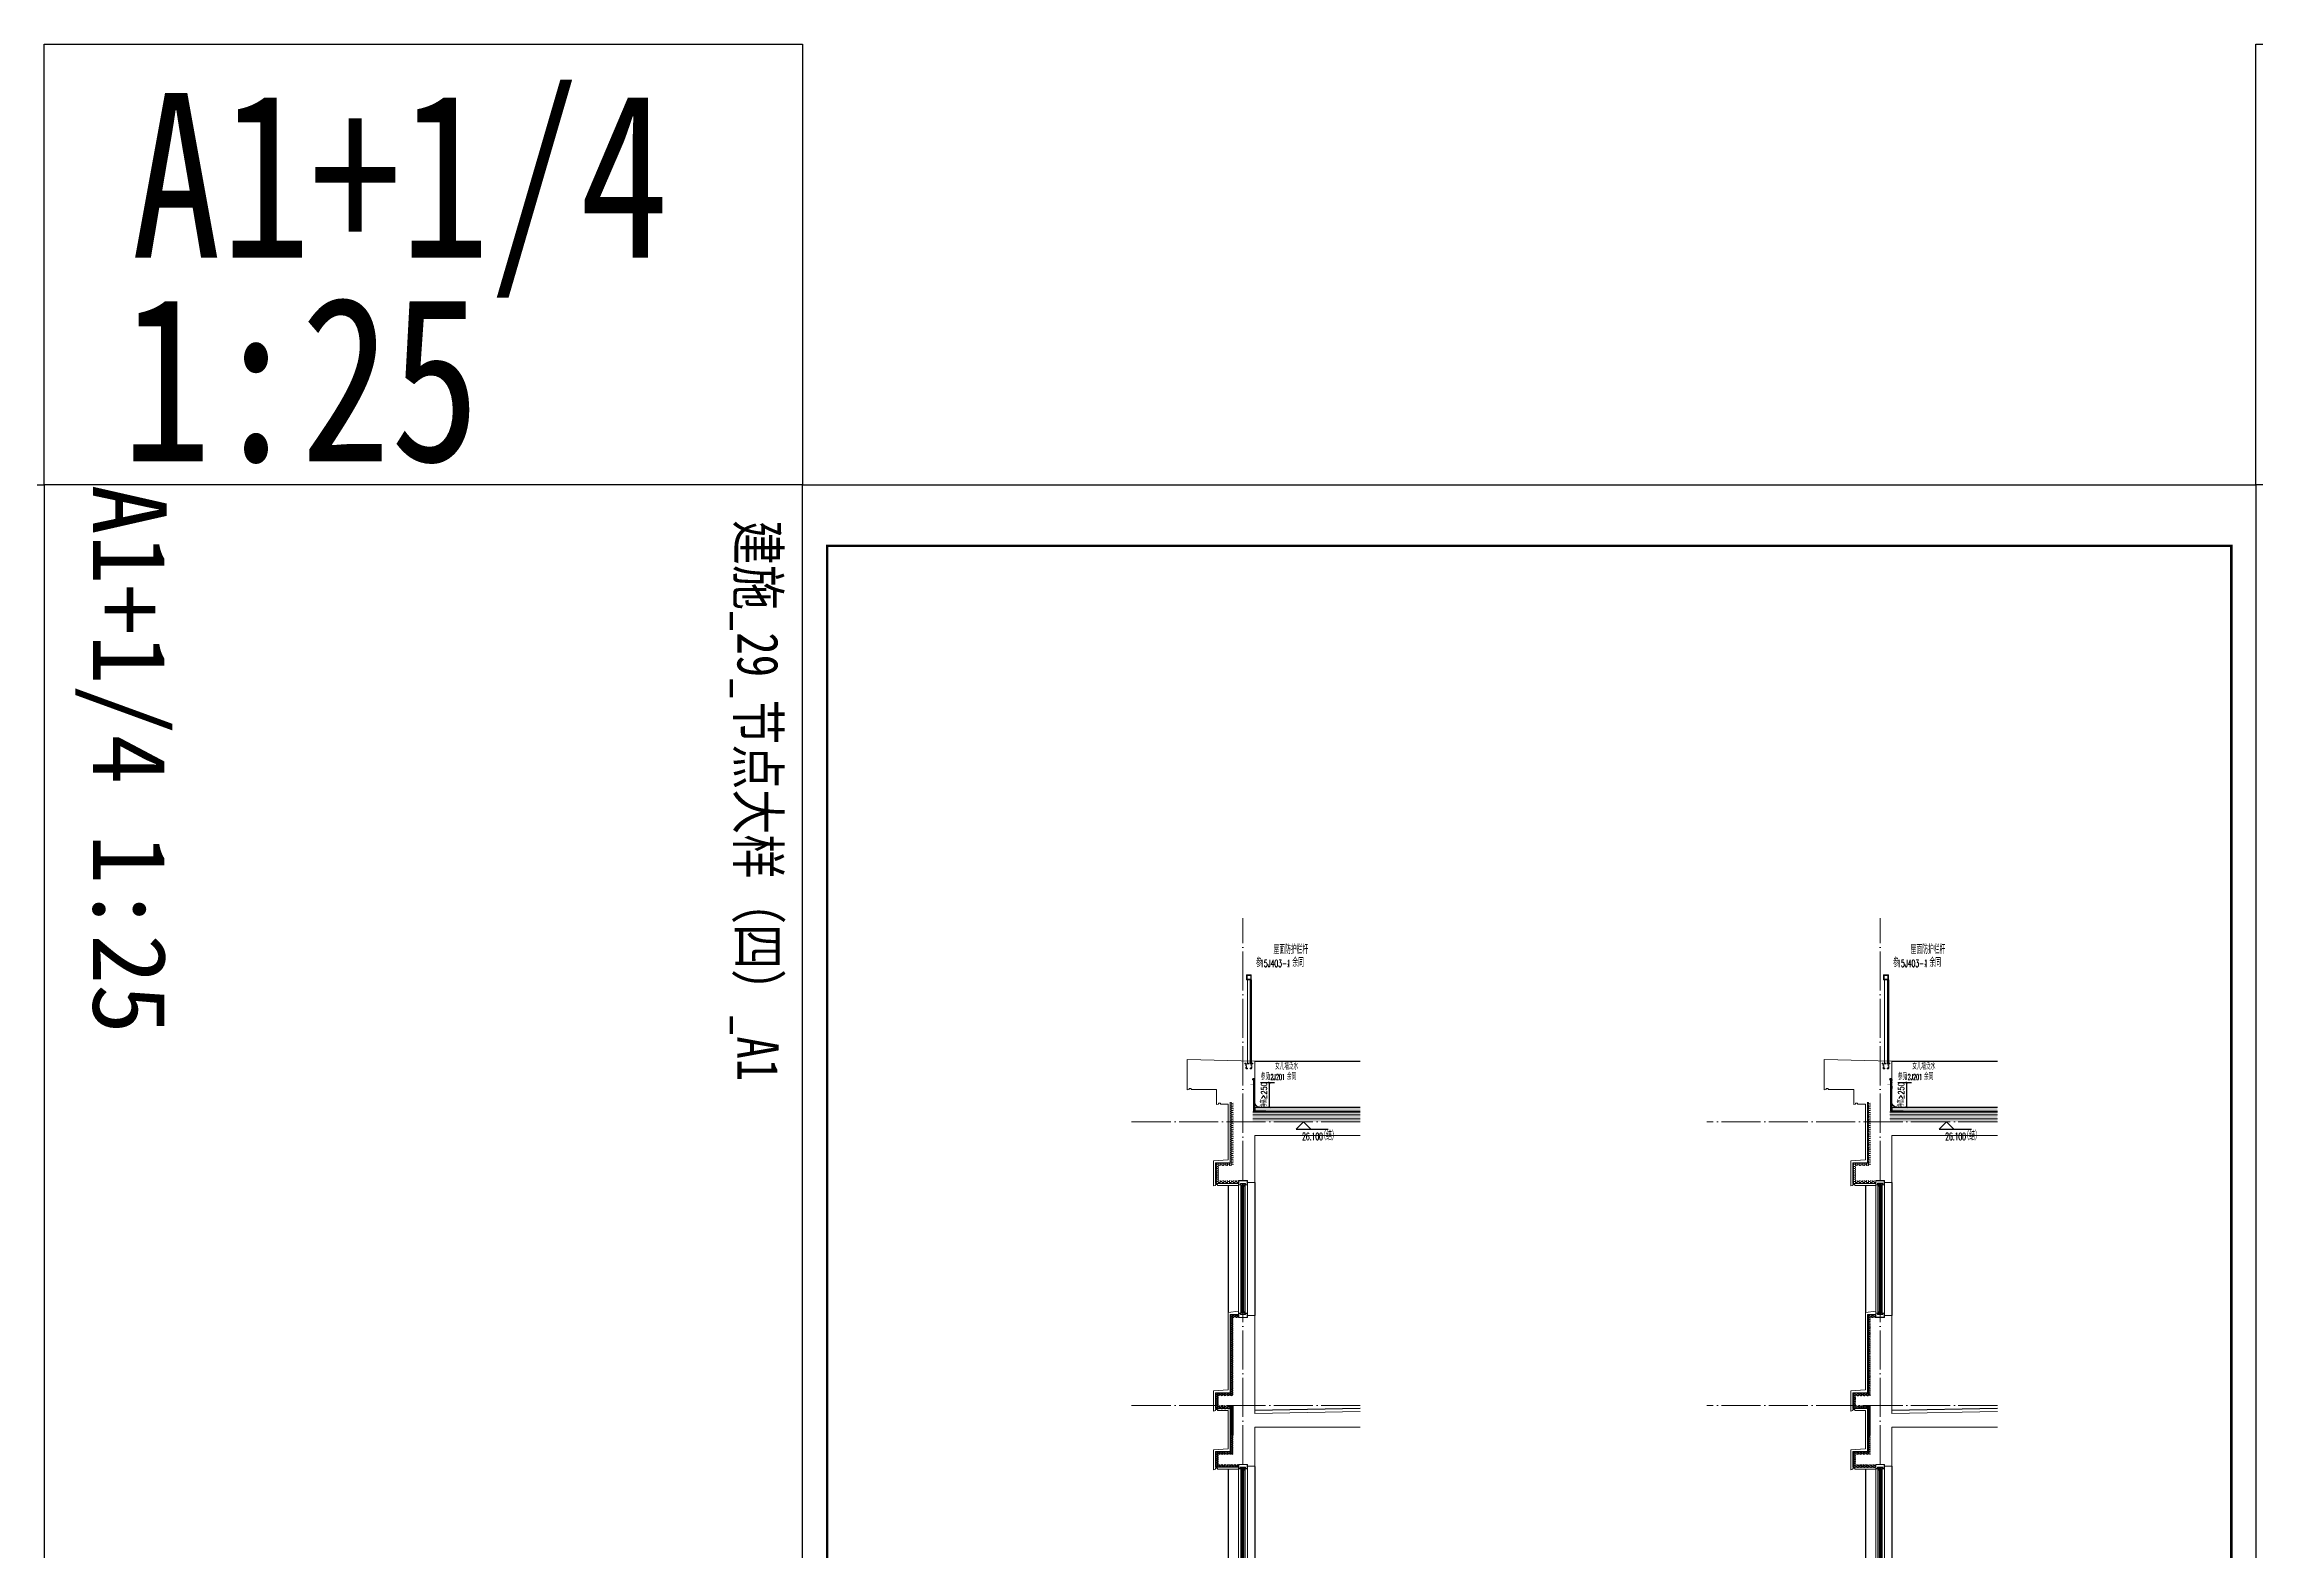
# Model space of a CAD drawing. Extents: x 27938 to 725830, y -209821 to 1628073.
# Drawn here: x 454080 to 476680, y -158326 to -142935 of the extents above; entities that cross this region are included whole.
import ezdxf
from ezdxf.xclip import XClip

# ---------------------------------------------------------------- set-up
doc = ezdxf.new("R2010")
doc.units = 0
doc.header["$LTSCALE"] = 1000
doc.header["$MEASUREMENT"] = 0
doc.header["$XCLIPFRAME"] = 0
doc.linetypes.add('DASH', pattern=[0.35, 0.25, -0.1])
doc.linetypes.add('DOTE', pattern=[2.42, 2, -0.2, 0.02, -0.2])
for name, color, linetype in [('3-屋面构造层', 157, 'Continuous'), ('DIM_ELEV', 3, 'Continuous'), ('DIM_IDEN', 67, 'Continuous'), ('PUB_TEXT', 4, 'Continuous'), ('Stair-栏杆', 142, 'Continuous'), ('SURFACE', 6, 'Continuous'), ('图框', 140, 'Continuous'), ('导图字', 7, 'Continuous'), ('看线', 251, 'Continuous'), ('立面-看线', 251, 'Continuous')]:
    doc.layers.add(name, color=color, linetype=linetype)
for name, color, linetype, lineweight in [('DOTE', 19, 'DOTE', 9), ('PUB_HATCH', 8, 'Continuous', 9), ('S_WINDOW', 144, 'Continuous', 15), ('WALL', 9, 'Continuous', 40), ('内粉刷', 37, 'Continuous', 9), ('立面-栏杆', 105, 'Continuous', 15), ('细细', 250, 'Continuous', 0)]:
    doc.layers.add(name, color=color, linetype=linetype, lineweight=lineweight)
doc.layers.add('yichutu', color=7, linetype='Continuous', true_color=0xffffff, plot=False)
doc.styles.add('_TCH_DIM', font='SIMPLEX.shx', dxfattribs={"width": 0.7, "bigfont": 'GBCBIG.shx'})
doc.styles.add('_TCH_DIM_T3', font='SIMPLEX.shx', dxfattribs={"width": 0.494118, "bigfont": 'GBCBIG.shx'})
doc.styles.add('_TCH_LABEL', font='')
doc.styles.add('黑体', font='')
doc.styles.get('_TCH_LABEL').set_extended_font_data('SimHei')
doc.styles.get('黑体').set_extended_font_data('SimHei')
doc.dimstyles.new('_TCH_ARCH&&20', dxfattribs={"dimtxt": 59.5, "dimasz": 20, "dimexe": 50, "dimexo": 60, "dimgap": 25.25, "dimtad": 1, "dimdec": 0, "dimzin": 0, "dimdsep": 46, "dimtxsty": '_TCH_DIM_T3', "dimblk": 'ARCHTICK', "dimcen": 0.09, "dimclrt": 7, "dimazin": 2, "dimtfac": 1, "dimtdec": 0, "dimtix": 1, "dimtmove": 2, "dimatfit": 3, "dimfxl": 1, "dimtolj": 1, "dimtzin": 0, "dimarcsym": 0})
pattern_1 = [(0, (-811253.24, -385446.952), (16.66875, 9.623705), [11.1125, -22.225]), (120, (-811253.24, -385446.952), (-16.66874801, 9.62370845), [11.1125, -22.225]), (60, (-811253.24, -385446.952), (1.99e-06, 19.24741345), [-22.225, 11.1125])]
pattern_2 = [(315, (-218910.2607, -140541.0897), (-1.767766953, -1.767766953), []), (315, (-218909.0822, -140541.0897), (-1.767766953, -1.767766953), [])]
pattern_3 = [(315, (-218910.2607, -141979.3279), (-1.767766953, -1.767766953), []), (315, (-218909.0822, -141979.3279), (-1.767766953, -1.767766953), [])]
pattern_4 = [(0, (-1249687.135, -427903.902), (16.66875, 9.623705), [11.1125, -22.225]), (120, (-1249687.135, -427903.902), (-16.66874801, 9.62370845), [11.1125, -22.225]), (60, (-1249687.135, -427903.902), (1.99e-06, 19.24741345), [-22.225, 11.1125])]
pattern_5 = [(0, (-805634.686, -385446.952), (16.66875, 9.623705), [11.1125, -22.225]), (120, (-805634.686, -385446.952), (-16.66874801, 9.62370845), [11.1125, -22.225]), (60, (-805634.686, -385446.952), (1.99e-06, 19.24741345), [-22.225, 11.1125])]

# ---------------------------------------------------------------- blocks, each defined once
blk = doc.blocks.new('yct-1051-594-26275-14850-25-1002.0')
at = {"layer": 'yichutu', "color": 7, "true_color": 0xffffff}
blk.add_lwpolyline([(0, 0), (0, 14850), (26275, 14850), (26275, 0)], close=True, dxfattribs=at)
at = {"layer": 'yichutu', "color": 7, "true_color": 0xffffff, "style": '_TCH_LABEL'}
blk.add_text('A1+1/4 1:25', height=750, dxfattribs=at).set_placement((0, 15350))
blk = doc.blocks.new('_ArchTick')
at = {"color": 0, "linetype": 'ByBlock', "const_width": 0.4}
blk.add_lwpolyline([(-0.5, -0.5), (0.5, 0.5)], dxfattribs=at)
blk = doc.blocks.new('*D221')
at = {"layer": 'Defpoints', "color": 0, "transparency": 16777216}
for p in [(466451, -153543), (466603, -153543), (466451, -153793)]:
    blk.add_point(p, dxfattribs=at)
at = {"layer": 'DIM_IDEN', "color": 0, "lineweight": -2, "transparency": 16777216}
for p, q in [((466511, -153543), (466653, -153543)), ((466603, -153793), (466603, -153543)), ((466511, -153793), (466653, -153793))]:
    blk.add_line(p, q, dxfattribs=at)
at = {"layer": 'DIM_IDEN', "color": 0, "lineweight": -2, "transparency": 16777216, "xscale": 20, "yscale": 20, "zscale": 20}
for p, rotation in [((466603, -153543), 90), ((466603, -153793), 270)]:
    blk.add_blockref('_ArchTick', p, dxfattribs=dict(at, rotation=rotation))
at = {"layer": 'DIM_IDEN', "color": 7, "transparency": 16777216, "insert": (466546, -153668), "char_height": 59.5, "attachment_point": 5, "rotation": 90, "style": '_TCH_DIM_T3'}
blk.add_mtext('\\A1;{\\W0.70588;净高≥250}', dxfattribs=at)
blk = doc.blocks.new('A$C05102146')
at = {"layer": 'PUB_TEXT', "style": '_TCH_DIM'}
for s, height, width, p in [('屋面防护栏杆', 84.4, 0.7, (227, 216)), ('参', 84.4, 0.7, (47, 81)), ('15J403-1', 74.4, 0.494118, (90, 81)), ('，余同', 84.4, 0.7, (360, 81))]:
    blk.add_text(s, height=height, dxfattribs=dict(at, width=width)).set_placement(p)
blk = doc.blocks.new('A$C40486AD2')
at = {"layer": 'PUB_TEXT', "style": '_TCH_DIM'}
for s, height, width, p in [('参见', 67.5, 0.7, (108, 8)), ('12J201', 59.5, 0.494118, (177, 8)), ('女儿墙泛水', 67.5, 0.7, (255, 115)), ('，余同', 67.5, 0.7, (328, 8))]:
    blk.add_text(s, height=height, dxfattribs=dict(at, width=width)).set_placement(p)
blk = doc.blocks.new('FGHFG4334GDFGDFFGGGGGGDFG4G')
at = {"layer": 'SURFACE', "const_width": 2.25}
for points in [[(47, 0), (0, 0)], [(47, -28), (0, -28)]]:
    blk.add_lwpolyline(points, dxfattribs=at)
at = {"layer": 'SURFACE', "const_width": 1.5}
blk.add_lwpolyline([(47, 17, -1), (47, 5), (47, -7, -1), (47, -19), (47, -37), (53, -48), (53, -73)], format="xyb", dxfattribs=at)
blk = doc.blocks.new('FGDGDGD')
at = {"layer": '3-屋面构造层'}
h = blk.add_hatch(dxfattribs=at)
h.set_pattern_fill('隔热材料01', color=256, scale=7.692308, style=0)
h.set_pattern_definition([(270, (9.5186, 433.228), (3.846153863, -7e-16), [0.385980771, -3.460173092]), (270, (6.637, 433.228), (3.846153863, -7e-16), [0.385980771, -3.460173092]), (90, (8.5996, 430.618), (-3.846153863, 2e-16), [0.385980771, -3.460173092]), (90, (7.556, 430.618), (-3.846153863, 2e-16), [0.385980771, -3.460173092]), (180, (10.002, 430), (-5e-16, -3.846153863), [3.848019248, 0.001865385]), (135, (8.9282, 430.193), (2e-16, 3.846144175), [0.328307694, -5.110980792]), (116.56505, (12.5422, 430.4251), (8.6793e-06, 3.8461487416), [0.215769232, -8.384500037]), (116.56505, (8.696, 430.4251), (8.6793e-06, 3.8461487416), [0.215769232, -8.384500037]), (153.43495, (13.1603, 430), (-8.679e-06, 3.846148742), [0.431538463, -8.168730805]), (153.43495, (9.3142, 430), (-8.679e-06, 3.846148742), [0.431538463, -8.168730805]), (63.43495, (12.4457, 431.0041), (-8.6793e-06, 3.8461487416), [2.054923086, -6.545346183]), (63.43495, (8.5996, 431.0041), (-8.6793e-06, 3.8461487416), [2.054923086, -6.545346183]), (116.56505, (13.3647, 433.228), (8.6793e-06, 3.8461487416), [0.215769232, -8.384500037]), (116.56505, (9.5186, 433.228), (8.6793e-06, 3.8461487416), [0.215769232, -8.384500037]), (135, (9.422, 433.421), (2e-16, 3.846144175), [0.328307694, -5.110980792]), (153.43495, (13.036, 433.6532), (-8.679e-06, 3.846148742), [0.431538463, -8.168730805]), (153.43495, (9.19, 433.6532), (-8.679e-06, 3.846148742), [0.431538463, -8.168730805]), (45, (6.7336, 433.421), (2e-16, 3.846144175), [0.328307694, -5.110980792]), (63.43495, (10.4833, 433.228), (-8.6793e-06, 3.8461487416), [0.215769232, -8.384500037]), (63.43495, (6.6371, 433.228), (-8.6793e-06, 3.8461487416), [0.215769232, -8.384500037]), (26.56505, (10.812, 433.6532), (8.679e-06, 3.846148742), [0.431538463, -8.168730805]), (26.56505, (6.9658, 433.6532), (8.679e-06, 3.846148742), [0.431538463, -8.168730805]), (116.56505, (11.4023, 431.0041), (8.6793e-06, 3.8461487416), [2.054923086, -6.545346183]), (116.56505, (7.5561, 431.0041), (8.6793e-06, 3.8461487416), [2.054923086, -6.545346183]), (45, (7.2275, 430.193), (2e-16, 3.846144175), [0.328307694, -5.110980792]), (63.43495, (11.3058, 430.4251), (-8.6793e-06, 3.8461487416), [0.215769232, -8.384500037]), (63.43495, (7.4596, 430.4251), (-8.6793e-06, 3.8461487416), [0.215769232, -8.384500037]), (26.56505, (10.6877, 430), (8.679e-06, 3.846148742), [0.431538463, -8.168730805]), (26.56505, (6.8415, 430), (8.679e-06, 3.846148742), [0.431538463, -8.168730805])])
edge = h.paths.add_edge_path()
edge.add_arc((682181, 585366), 9.23, 450, 540, ccw=False)
edge.add_line((682181, 585375), (682192, 585375))
edge.add_line((682192, 585375), (682192, 585366))
edge.add_line((682192, 585366), (682172, 585366))
h = blk.add_hatch(dxfattribs=at)
h.set_pattern_fill('混凝土', color=256, scale=5, angle=-1.1458, style=0)
h.set_pattern_definition([(48.854237, (-82751.966, -43707.863), (35.7930991, -3.8540962), [3.75, -41.25]), (353.854237, (-82751.966, -43707.863), (-6.1841378, 37.7408106), [3, -33]), (99.305637, (-82748.983, -43708.185), (29.6089874, 33.886691), [3.1870095, -35.0571056]), (45.038437, (-82751.766, -43697.865), (53.1858973, -9.3413237), [5.625, -61.875]), (95.489837, (-82747.334, -43698.644), (47.6977146, 47.7616795), [4.7805144, -52.58565]), (350.038437, (-82751.766, -43697.865), (47.6976773, 47.7617167), [4.5, -49.5]), (19.854237, (-82746.817, -43700.465), (29.4368469, -20.7237073), [3.75, -41.25]), (324.854237, (-82746.817, -43700.465), (12.8883392, 36.0069862), [3, -33]), (70.305637, (-82744.364, -43702.192), (42.3251977, 15.2832459), [3.1870095, -35.0571056]), (36.3542372, (-82751.966, -43707.863), (0.9406985, 16.62920733), [0, -32.6, 0, -33.5, 0, -33.125]), (6.3542372, (-82751.966, -43707.863), (13.54517982, 19.45362572), [0, -19.1, 0, -31.85, 0, -12.625]), (326.3542372, (-82763.114, -43707.64), (26.66323482, -1.66123381), [0, -12.5, 0, -39, 0, -51.75]), (316.3542372, (-82768.113, -43707.54), (29.2535633, 4.4211788), [0, -16.25, 0, -25.9, 0, -36.75])])
h.paths.add_polyline_path([(674875, 585046), (674875, 585086), (682172, 585086), (682172, 585046)])
h = blk.add_hatch(dxfattribs=at)
h.set_pattern_fill('焦渣矿渣', color=256, scale=4, angle=-1.1458, style=0)
h.set_pattern_definition([(358.8542372, (-82751.966, -43697.863), (8.27546507, 13.69326162), [1.6, -14.4]), (298.8542372, (-82751.966, -43697.863), (15.99644496, -0.32013217), [1.6, -14.4]), (238.8542372, (-82750.366, -43697.895), (7.72097989, -14.0133938), [1.6, -14.4]), (268.8542372, (-82745.567, -43697.991), (15.83683295, -8.3183365), [2.4, -11.456]), (268.8542372, (-82743.967, -43698.023), (15.83683295, -8.3183365), [2.4, -11.456]), (268.8542372, (-82742.368, -43698.055), (15.83683295, -8.3183365), [2.4, -11.456])])
h.paths.add_polyline_path([(674875, 585006), (674875, 585036), (682192, 585036), (682192, 585006)])
h = blk.add_hatch(dxfattribs=at)
h.set_pattern_fill('加气混凝土', color=256, scale=5, style=0)
h.set_pattern_definition([(0, (-82734.266, -43726.163), (30, 60), [0, -60]), (0, (-82769.366, -43734.263), (30, 60), [0, -60]), (0, (-82749.866, -43734.863), (30, 60), [0, -60]), (0, (-82728.566, -43717.163), (30, 60), [0, -60]), (0, (-82753.466, -43737.863), (30, 60), [0, -60]), (0, (-82722.566, -43679.363), (30, 60), [0, -60]), (0, (-82740.866, -43684.163), (30, 60), [0, -60]), (0, (-82731.266, -43691.663), (30, 60), [0, -60]), (0, (-82780.166, -43692.863), (30, 60), [0, -60]), (0, (-82750.766, -43695.563), (30, 60), [0, -60]), (0, (-82762.166, -43710.863), (30, 60), [0, -60]), (0, (-82761.566, -43733.363), (30, 60), [0, -60]), (0, (-82739.066, -43735.763), (30, 60), [0, -60]), (0, (-82722.566, -43709.363), (30, 60), [0, -60]), (0, (-82778.666, -43718.663), (30, 60), [0, -60]), (0, (-82773.566, -43708.463), (30, 60), [0, -60]), (0, (-82750.166, -43712.663), (30, 60), [0, -60]), (0, (-82758.566, -43721.363), (30, 60), [0, -60]), (0, (-82763.366, -43701.563), (30, 60), [0, -60]), (0, (-82755.866, -43679.063), (30, 60), [0, -60]), (0, (-82776.266, -43731.263), (30, 60), [0, -60]), (0, (-82743.266, -43691.363), (30, 60), [0, -60]), (0, (-82771.166, -43690.463), (30, 60), [0, -60]), (0, (-82775.966, -43682.663), (30, 60), [0, -60]), (130.601294, (-82726.2516, -43698.149), (-149.999998343, 180.000000787), [2.6341554, -1103.7111]), (18.4349488, (-82730.537, -43697.006), (149.99999945, 59.99999956), [2.710524, -376.76279]), (90, (-82730.537, -43699.578), (30, 60), [2.5714284, -117.428565]), (161.565051, (-82727.966, -43700.435), (-150.000000755, 59.99999553), [2.710524, -376.76279]), (53.1301023, (-82727.966, -43700.435), (30.00000006, 59.99999997), [2.857143, -297.14285]), (135, (-82725.68, -43731.006), (-30.00000363, 59.99999594), [2.424366, -167.28126]), (45, (-82729.109, -43731.006), (29.9999998, 59.99999976), [2.424366, -167.28126]), (135, (-82727.394, -43732.72), (-30.00000363, 59.99999594), [2.424366, -167.28126]), (45, (-82727.394, -43732.72), (29.9999998, 59.99999976), [2.424366, -167.28126]), (116.565051, (-82754.537, -43690.72), (-5.2e-06, 119.9999967), [3.1943826, -63.88765]), (180, (-82755.966, -43687.863), (-30, 60), [3.4285716, -56.571425]), (63.434949, (-82760.823, -43690.72), (3e-07, 119.9999994), [3.1943826, -63.88765]), (116.565051, (-82759.394, -43693.58), (-5.2e-06, 119.9999967), [3.1943826, -63.88765]), (0, (-82759.394, -43693.58), (30, 60), [3.4285716, -56.571425]), (63.434949, (-82755.966, -43693.58), (3e-07, 119.9999994), [3.1943826, -63.88765]), (107.102728, (-82731.9658, -43711.0063), (-89.999996559, 300.000000484), [3.8861346, -1628.29025]), (143.972626, (-82733.1087, -43707.292), (-569.999992774, 419.999999525), [3.8861346, -812.202]), (180, (-82736.25, -43705.006), (-30, 60), [3.7142856, -56.28571]), (36.0273733, (-82743.1087, -43707.292), (569.999995788, 419.999995472), [3.8861346, -812.202]), (71.5650511, (-82744.252, -43710.721), (90.00000046, 299.99999948), [3.6140316, -375.85928]), (107.102728, (-82743.1087, -43714.4348), (-89.999996559, 300.000000484), [3.8861346, -1628.29025]), (143.972626, (-82739.966, -43716.7206), (-569.999992774, 419.999999525), [3.8861346, -812.202]), (0, (-82739.966, -43716.72), (30, 60), [3.7142856, -56.28571]), (36.0273733, (-82736.2516, -43716.7206), (569.999995788, 419.999995472), [3.8861346, -812.202]), (71.5650511, (-82733.109, -43714.435), (90.00000046, 299.99999948), [3.6140316, -375.85928]), (150.255118, (-82731.3944, -43683.006), (-90.000000213, 59.999999257), [2.303502, -481.43196]), (90, (-82733.394, -43684.15), (30, 60), [2.2857144, -117.714275]), (29.7448813, (-82733.3944, -43684.149), (90.000000053, 59.99999972), [2.303502, -481.43196]), (116.565051, (-82745.394, -43725.58), (-5.2e-06, 119.9999967), [3.1943826, -63.88765]), (168.690067, (-82746.823, -43722.7206), (-270.0000002, 59.999998494), [2.9137254, -608.96855]), (41.1859251, (-82751.9658, -43724.149), (749.999995456, 659.999994229), [3.0371844, -1272.5802]), (90, (-82751.966, -43727.006), (30, 60), [2.857143, -117.14285]), (138.814074, (-82749.68, -43729.0063), (-749.999986669, 660.000004204), [3.0371844, -1272.5802]), (16.6992442, (-82749.68, -43729.0063), (989.999992552, 299.999996858), [2.982945, -1249.85375]), (60.9453959, (-82746.823, -43728.149), (29.99999992, 59.999999469), [2.9416086, -1232.53395]), (109.983106, (-82770.5373, -43700.4348), (-150.000000565, 419.9999988885), [3.3442002, -1401.21975]), (155.556045, (-82771.68, -43697.292), (-390.0000014866, 179.99999626), [3.4522986, -1446.51315]), (24.4439547, (-82777.9658, -43697.292), (390.0000001945, 179.999999134), [3.4522986, -1446.51315]), (70.0168934, (-82779.1087, -43700.4348), (150.000000452, 419.999998958), [3.3442002, -1401.21975]), (109.983106, (-82777.9658, -43703.5777), (-150.000000565, 419.9999988885), [3.3442002, -1401.21975]), (160.016893, (-82774.823, -43704.7206), (-150.000000088, 59.999997267), [3.3442002, -698.93775]), (19.9831065, (-82774.823, -43704.7206), (149.999999176, 59.999999905), [3.3442002, -698.93775]), (70.0168934, (-82771.68, -43703.5777), (150.000000452, 419.999998958), [3.3442002, -1401.21975]), (122.005383, (-82748.2516, -43705.8634), (-30.000004026, 59.999996937), [2.6954232, -563.3434]), (18.4349488, (-82752.252, -43704.435), (149.99999945, 59.99999956), [2.710524, -376.76279]), (90, (-82752.252, -43707.006), (30, 60), [2.5714284, -117.428565]), (161.565051, (-82749.68, -43707.863), (-150.000000755, 59.99999553), [2.710524, -376.76279]), (54.4623222, (-82749.68, -43707.8634), (209.999999696, 299.99999955), [2.457807, -1029.82115]), (116.565051, (-82765.68, -43720.435), (-5.2e-06, 119.9999967), [3.1943826, -63.88765]), (180, (-82767.11, -43717.58), (-30, 60), [3.142857, -56.85714]), (59.0362434, (-82771.966, -43720.435), (30.000000098, 59.99999971), [3.3319728, -696.3822]), (120.963756, (-82770.2516, -43723.292), (-30.0000041, 59.999997245), [3.3319728, -696.3822]), (0, (-82770.25, -43723.29), (30, 60), [3.142857, -56.85714]), (63.434949, (-82767.11, -43723.29), (3e-07, 119.9999994), [3.1943826, -63.88765])])
h.paths.add_polyline_path([(682192, 584936), (674875, 584936), (674875, 584966), (682192, 584966)])
h = blk.add_hatch(dxfattribs=at)
h.set_pattern_fill('隔热材料03', color=256, scale=12.5, style=0)
h.set_pattern_definition([(113.578, (-500407.8114, 374696.8656), (-0.0086926214, 6.2699620763), [1.075, -0.5693125, 2.8375, -0.5693125, 1.075, -0.6825]), (66.42, (-500406.1744, 374696.8656), (2.727787851, 6.0425e-05), [1.075, -0.5693125, 2.840375, -0.5693125, 1.075, -0.6825]), (180, (-500406.1744, 374696.8656), (0, 6.25), [1.636625, -1.0910625]), (180, (-500407.538, 374702.4906), (0, 6.25), [1.636625, -1.0910625]), (90, (-500405.7427, 374697.8548), (2.72775, 2e-16), [0.52175, -5.72825]), (90, (-500407.1066, 374700.9798), (2.72775, 2e-16), [0.52175, -5.72825]), (90, (-500408.2427, 374697.8548), (2.72775, 2e-16), [0.52175, -5.72825]), (90, (-500409.6066, 374700.9798), (2.72775, 2e-16), [0.52175, -5.72825])])
edge = h.paths.add_edge_path()
edge.add_line((682178, 585086), (682178, 585050))
edge.add_arc((682172, 585050), 6.25, 270, 360, ccw=False)
edge.add_line((682172, 585044), (682172, 585086))
edge.add_line((682172, 585086), (682178, 585086))
at = {"layer": '立面-看线'}
h = blk.add_hatch(dxfattribs=at)
h.set_pattern_fill('HONEY', color=256, scale=7)
h.set_pattern_definition([(0, (-799653.24, -415240.13), (16.66875, 9.623705), [11.1125, -22.225]), (120, (-799653.24, -415240.13), (-16.66874801, 9.62370845), [11.1125, -22.225]), (60, (-799653.24, -415240.13), (1.99e-06, 19.24741345), [-22.225, 11.1125])])
h.paths.add_polyline_path([(682192, 584966), (674875, 584966), (674875, 585006), (682192, 585006)])
at = {"layer": '3-屋面构造层'}
for p, q in [((682178, 585086), (674875, 585086)), ((682172, 585046), (674875, 585046)), ((682192, 585036), (674875, 585036)), ((682172, 585086), (682172, 585044))]:
    blk.add_line(p, q, dxfattribs=at)
at = {"layer": '3-屋面构造层', "color": 251, "linetype": 'DASH', "ltscale": 0.05, "true_color": 0x636466, "const_width": 2.5}
for points in [[(682057, 585043), (682172, 585043, 0.414214), (682179, 585050), (682179, 585366)], [(682057, 585039), (682172, 585039, 0.414214), (682183, 585050), (682183, 585366)]]:
    blk.add_lwpolyline(points, format="xyb", dxfattribs=at)
at = {"layer": '3-屋面构造层', "color": 251, "true_color": 0x636466}
for points in [[(682057, 585041), (682172, 585041, 0.414214), (682180, 585050), (682180, 585366)], [(682057, 585044), (682172, 585044, 0.414214), (682178, 585050), (682178, 585366)], [(682057, 585040), (682172, 585040, 0.414214), (682182, 585050), (682182, 585366), (682184, 585366), (682184, 585050, -0.414214), (682172, 585038), (682057, 585038)]]:
    blk.add_lwpolyline(points, format="xyb", dxfattribs=at)
at = {"layer": '3-屋面构造层', "ltscale": 0.8}
blk.add_lwpolyline([(682172, 585366, -0.414214), (682181, 585375), (682192, 585375), (682192, 585366), (682172, 585366)], format="xyb", dxfattribs=at)
at = {"layer": '3-屋面构造层', "color": 251, "linetype": 'DASH', "ltscale": 0.05, "true_color": 0x636466, "const_width": 2.5}
for points in [[(682043, 585039), (674875, 585039)], [(682057, 585043), (682043, 585039)]]:
    blk.add_lwpolyline(points, dxfattribs=at)
at = {"layer": '3-屋面构造层', "color": 251, "true_color": 0x636466}
for points in [[(682043, 585040), (674875, 585040)], [(674875, 585038), (682043, 585038)], [(682056, 585044), (682042, 585040)], [(682043, 585038), (682057, 585042)]]:
    blk.add_lwpolyline(points, dxfattribs=at)
at = {"layer": '3-屋面构造层'}
blk.add_arc((682122, 585136), 50, 270, 360, dxfattribs=at)
at = {"layer": 'PUB_HATCH', "color": 215, "true_color": 0xa953a0}
for p, q in [((682192, 585006), (674875, 585006)), ((682192, 584966), (674875, 584966))]:
    blk.add_line(p, q, dxfattribs=at)
at = {"layer": '3-屋面构造层', "color": 1, "xscale": -1}
blk.add_blockref('FGHFG4334GDFGDFFGGGGGGDFG4G', (682218, 585349), dxfattribs=at)
blk = doc.blocks.new('FGHFGFD')
at = {"layer": '立面-栏杆'}
for p, q in [((542634, 108636), (542634, 109486)), ((542664, 109486), (542664, 108636))]:
    blk.add_line(p, q, dxfattribs=at)
at = {"layer": '立面-栏杆', "linetype": 'DASH', "ltscale": 0.1}
for p, q in [((542689, 108636), (542609, 108636)), ((542609, 108636), (542609, 108629)), ((542609, 108629), (542619, 108629)), ((542619, 108629), (542619, 108585)), ((542626, 108629), (542671, 108629)), ((542626, 108585), (542626, 108629)), ((542634, 108583), (542628, 108583)), ((542628, 108576), (542634, 108576)), ((542636, 108579), (542636, 108581)), ((542661, 108581), (542661, 108579)), ((542669, 108583), (542664, 108583)), ((542664, 108576), (542669, 108576)), ((542671, 108629), (542671, 108585)), ((542678, 108629), (542689, 108629)), ((542678, 108585), (542678, 108629)), ((542689, 108629), (542689, 108636))]:
    blk.add_line(p, q, dxfattribs=at)
at = {"layer": '立面-栏杆'}
for points in [[(542674, 109536), (542624, 109536), (542624, 109486), (542674, 109486)], [(542668, 109530), (542630, 109530), (542630, 109492), (542668, 109492)]]:
    blk.add_lwpolyline(points, close=True, dxfattribs=at)
at = {"layer": '立面-栏杆', "linetype": 'DASH', "ltscale": 0.1}
for centre, major_axis, start_param, end_param in [((542628, 108585), (6.36, 6.36), 2.356194, 3.926991), ((542628, 108585), (1.27, 1.27), 2.356194, 3.926991), ((542634, 108581), (1.91, 1.91), 5.497787, 7.068583), ((542634, 108579), (1.91, 1.91), 3.926991, 5.497787), ((542664, 108581), (1.91, 1.91), 0.785398, 2.356194), ((542666, 108581), (3.53, 3.53), 2.748894, 3.534292), ((542669, 108585), (-6.36, 6.36), 2.356194, 3.926991), ((542669, 108585), (-1.27, 1.27), 2.356194, 3.926991)]:
    blk.add_ellipse(centre, major_axis=major_axis, ratio=1, start_param=start_param, end_param=end_param, dxfattribs=at)
blk = doc.blocks.new('GFDDDDRG')
at = {"layer": '图框'}
blk.add_lwpolyline([(923310, -107437), (923310, -159999), (893610, -159999), (893610, -107437)], close=True, dxfattribs=at)
blk.add_lwpolyline([(923310, -107437), (923310, -159999), (893610, -159999), (893610, -107437)], close=True, dxfattribs=at)
at = {"layer": '图框', "const_width": 50}
blk.add_lwpolyline([(894110, -159499), (922810, -159499), (922810, -108687), (894110, -108687)], close=True, dxfattribs=at)
blk = doc.blocks.new('A$C47771182')
at = {"layer": '立面-看线'}
h = blk.add_hatch(dxfattribs=at)
h.set_pattern_fill('HONEY', color=256, scale=7)
h.set_pattern_definition(pattern_1)
h.paths.add_polyline_path([(30, 0), (0, 0), (0, 900), (-55, 900), (-55, 930), (30, 930)])
h = blk.add_hatch(dxfattribs=at)
h.set_pattern_fill('HONEY', color=256, scale=7)
h.set_pattern_definition(pattern_1)
h.paths.add_polyline_path([(30, 0), (0, 0), (0, -600), (-55, -600), (-55, -630), (30, -630)])
blk = doc.blocks.new('zrszerf')
at = {"layer": '细细'}
h = blk.add_hatch(dxfattribs=at)
h.set_pattern_fill('金属', color=256, style=0)
h.set_pattern_definition(pattern_2)
h.paths.add_polyline_path([(257695, 608543), (257715, 608543), (257715, 608557), (257765, 608557), (257765, 608543), (257785, 608543), (257785, 608588), (257695, 608588)])
h.paths.add_polyline_path([(257713, 608559), (257713, 608545), (257697, 608545), (257697, 608586), (257783, 608586), (257783, 608545), (257767, 608545), (257767, 608559)], flags=16)
h = blk.add_hatch(dxfattribs=at)
h.set_pattern_fill('金属', color=256, style=0)
h.set_pattern_definition(pattern_2)
h.paths.add_polyline_path([(257762, 608555), (257762, 608530), (257750, 608530), (257750, 608540), (257729, 608540), (257729, 608530), (257717, 608530), (257717, 608555)])
h.paths.add_polyline_path([(257719, 608553), (257719, 608532), (257727, 608532), (257727, 608542), (257752, 608542), (257752, 608532), (257760, 608532), (257760, 608553)], flags=16)
h = blk.add_hatch(color=256, dxfattribs=at)
edge = h.paths.add_edge_path()
edge.add_line((257735, 608540), (257735, 608528))
edge.add_arc((257740, 608520), 9.44, 61.5175, 118.4825, ccw=False)
edge.add_line((257744, 608528), (257744, 608540))
edge.add_arc((257740, 608548), 9.44, 241.5175, 298.4825, ccw=False)
h = blk.add_hatch(dxfattribs=at)
h.set_pattern_fill('金属', color=256, style=0)
h.set_pattern_definition(pattern_3)
h.paths.add_polyline_path([(257695, 607233), (257715, 607233), (257715, 607220), (257765, 607220), (257765, 607233), (257785, 607233), (257785, 607188), (257695, 607188)])
h.paths.add_polyline_path([(257713, 607218), (257713, 607231), (257697, 607231), (257697, 607190), (257783, 607190), (257783, 607231), (257767, 607231), (257767, 607218)], flags=16)
h = blk.add_hatch(dxfattribs=at)
h.set_pattern_fill('金属', color=256, style=0)
h.set_pattern_definition(pattern_3)
h.paths.add_polyline_path([(257762, 607222), (257762, 607247), (257750, 607247), (257750, 607237), (257729, 607237), (257729, 607247), (257717, 607247), (257717, 607222)])
h.paths.add_polyline_path([(257719, 607224), (257719, 607245), (257727, 607245), (257727, 607235), (257752, 607235), (257752, 607245), (257760, 607245), (257760, 607224)], flags=16)
h = blk.add_hatch(color=256, dxfattribs=at)
edge = h.paths.add_edge_path()
edge.add_line((257735, 607237), (257735, 607249))
edge.add_arc((257740, 607257), 9.44, 241.5175, 298.4825)
edge.add_line((257744, 607249), (257744, 607237))
edge.add_arc((257740, 607229), 9.44, 61.5175, 118.4825)
at = {"layer": 'S_WINDOW'}
for p, q in [((257695, 607233), (257695, 608543)), ((257717, 607247), (257717, 608530)), ((257762, 607247), (257762, 608530)), ((257785, 607233), (257785, 608543))]:
    blk.add_line(p, q, dxfattribs=at)
for points in [[(257785, 608588), (257785, 608543), (257765, 608543), (257765, 608557), (257715, 608557), (257715, 608543), (257695, 608543), (257695, 608588)], [(257783, 608586), (257783, 608545), (257767, 608545), (257767, 608559), (257713, 608559), (257713, 608545), (257697, 608545), (257697, 608586)], [(257762, 608555), (257762, 608530), (257750, 608530), (257750, 608540), (257729, 608540), (257729, 608530), (257717, 608530), (257717, 608555)], [(257760, 608553), (257760, 608532), (257752, 608532), (257752, 608542), (257727, 608542), (257727, 608532), (257719, 608532), (257719, 608553)], [(257785, 607188), (257785, 607233), (257765, 607233), (257765, 607220), (257715, 607220), (257715, 607233), (257695, 607233), (257695, 607188)], [(257783, 607190), (257783, 607231), (257767, 607231), (257767, 607218), (257713, 607218), (257713, 607231), (257697, 607231), (257697, 607190)], [(257762, 607222), (257762, 607247), (257750, 607247), (257750, 607237), (257729, 607237), (257729, 607247), (257717, 607247), (257717, 607222)], [(257760, 607224), (257760, 607245), (257752, 607245), (257752, 607235), (257727, 607235), (257727, 607245), (257719, 607245), (257719, 607224)]]:
    blk.add_lwpolyline(points, close=True, dxfattribs=at)
at = {"layer": '细细'}
for points in [[(257729, 608530), (257729, 607247)], [(257735, 607249), (257735, 608540)], [(257744, 607249), (257744, 608540)], [(257750, 608530), (257750, 607247)]]:
    blk.add_lwpolyline(points, dxfattribs=at)
for points in [[(257735, 608540), (257735, 608528, -0.253805), (257744, 608528), (257744, 608540, -0.253805)], [(257735, 607237), (257735, 607249, 0.253805), (257744, 607249), (257744, 607237, 0.253805)]]:
    blk.add_lwpolyline(points, format="xyb", close=True, dxfattribs=at)
blk = doc.blocks.new('gdfgdgrdfaw')
at = {"layer": '立面-看线'}
h = blk.add_hatch(dxfattribs=at)
h.set_pattern_fill('碎沙', color=256, scale=4)
h.set_pattern_definition([(37.5, (356389.152, 79681.42), (-0.32000626, 9.78826475), [0, -7.7216, 0, -8.636, 0, -8.255]), (7.5, (356389.152, 79681.42), (8.99046566, 14.33650201), [0, -4.1656, 0, -6.9596, 0, -2.667]), (327.5, (356382.904, 79681.42), (15.819847405, 0.02874369), [0, -2.54, 0, -9.144, 0, -11.938]), (317.5, (356382.904, 79681.42), (15.27112905, 4.45858647), [0, -1.27, 0, -5.9944, 0, -6.858])])
h.paths.add_polyline_path([(1157442, 465043), (1157642, 465043), (1157642, 465243), (1157442, 465243)])
at = {"layer": 'PUB_HATCH', "color": 215, "true_color": 0xa953a0}
blk.add_lwpolyline([(1157497, 464513), (1157412, 464513), (1157412, 466073), (1157497, 466073)], dxfattribs=at)
at = {"layer": 'WALL'}
blk.add_lwpolyline([(1157442, 465243), (1157642, 465243), (1157642, 465043), (1157442, 465043)], close=True, dxfattribs=at)
at = {"layer": '内粉刷'}
blk.add_line((1157392, 465143), (1157392, 464493), dxfattribs=at)
for points in [[(1157392, 465143), (1157392, 466093), (1157497, 466108)], [(1157587, 466063), (1157662, 466063), (1157662, 465063)], [(1157587, 464523), (1157662, 464523), (1157662, 464923), (1158741, 464923)], [(1158741, 465083), (1157662, 465063)], [(1157432, 464493), (1157432, 464503), (1157412, 464503), (1157412, 464493), (1157392, 464488), (1157392, 464493)], [(1157432, 464493), (1157497, 464493)]]:
    blk.add_lwpolyline(points, dxfattribs=at)
at = {"layer": '看线'}
for p, q in [((1157392, 467393), (1157392, 466093)), ((1157662, 467423), (1157662, 466063))]:
    blk.add_line(p, q, dxfattribs=at)
at = {"layer": '看线', "color": 32}
blk.add_lwpolyline([(1158741, 465113), (1157662, 465093)], dxfattribs=at)
blk.add_blockref('zrszerf', (899802, -141145))
at = {"xscale": -1}
blk.add_blockref('A$C47771182', (1157442, 465143), dxfattribs=at)
blk = doc.blocks.new('*D219')
at = {"layer": 'Defpoints', "color": 0, "transparency": 16777216}
for p in [(472962, -153543), (473114, -153543), (472962, -153793)]:
    blk.add_point(p, dxfattribs=at)
at = {"layer": 'DIM_IDEN', "color": 0, "lineweight": -2, "transparency": 16777216}
for p, q in [((473022, -153543), (473164, -153543)), ((473114, -153793), (473114, -153543)), ((473022, -153793), (473164, -153793))]:
    blk.add_line(p, q, dxfattribs=at)
at = {"layer": 'DIM_IDEN', "color": 0, "lineweight": -2, "transparency": 16777216, "xscale": 20, "yscale": 20, "zscale": 20}
for p, rotation in [((473114, -153543), 90), ((473114, -153793), 270)]:
    blk.add_blockref('_ArchTick', p, dxfattribs=dict(at, rotation=rotation))
at = {"layer": 'DIM_IDEN', "color": 7, "transparency": 16777216, "insert": (473057, -153668), "char_height": 59.5, "attachment_point": 5, "rotation": 90, "style": '_TCH_DIM_T3'}
blk.add_mtext('\\A1;{\\W0.70588;净高≥250}', dxfattribs=at)
blk = doc.blocks.new('GHFHFHTFDFS')
at = {"layer": '立面-看线'}
h = blk.add_hatch(dxfattribs=at)
h.set_pattern_fill('HONEY', color=256, scale=7)
h.set_pattern_definition(pattern_5)
h.paths.add_polyline_path([(910253, -114256), (910283, -114256), (910283, -113486), (910338, -113486), (910338, -113456), (910253, -113456)])
h = blk.add_hatch(dxfattribs=at)
h.set_pattern_fill('HONEY', color=256, scale=7)
h.set_pattern_definition(pattern_5)
h.paths.add_polyline_path([(910283, -114986), (910283, -114986), (910133, -114986), (910133, -114886), (910283, -114886), (910283, -114386), (910133, -114386), (910133, -114286), (910283, -114286), (910283, -114256), (910103, -114256), (910103, -114416), (910253, -114416), (910253, -114856), (910103, -114856), (910103, -115016), (910338, -115016), (910338, -114986)])
at = {"layer": 'PUB_HATCH', "color": 215, "true_color": 0xa953a0}
for points in [[(910253, -114256), (910253, -113456), (910338, -113456)], [(910253, -114256), (910103, -114256), (910103, -114416), (910253, -114416), (910253, -114856), (910103, -114856), (910103, -115016), (910338, -115016)]]:
    blk.add_lwpolyline(points, dxfattribs=at)
at = {"layer": '内粉刷'}
for points in [[(910233, -114226), (910233, -113436), (910338, -113421)], [(910428, -113466), (910503, -113466), (910503, -114466)], [(910233, -114226), (910083, -114236), (910083, -114436)], [(910123, -114436), (910123, -114426), (910103, -114426), (910103, -114436), (910083, -114441), (910083, -114436)], [(910123, -114436), (910233, -114436), (910233, -114826), (910083, -114836), (910083, -115036)], [(911582, -114446), (910503, -114466)], [(910428, -115006), (910503, -115006), (910503, -114606), (911582, -114606)], [(910123, -115036), (910123, -115026), (910103, -115026), (910103, -115036), (910083, -115041), (910083, -115036)], [(910103, -115036), (910103, -115036)], [(910123, -115036), (910338, -115036)]]:
    blk.add_lwpolyline(points, dxfattribs=at)
at = {"layer": '看线'}
for p, q in [((910233, -112136), (910233, -113436)), ((910503, -112106), (910503, -113466))]:
    blk.add_line(p, q, dxfattribs=at)
at = {"layer": '看线', "color": 32}
blk.add_lwpolyline([(911582, -114416), (910503, -114436)], dxfattribs=at)
blk.add_blockref('zrszerf', (652643, -720674))
blk = doc.blocks.new('VDVDXAXFSFFX')
at = {"layer": 'PUB_HATCH'}
h = blk.add_hatch(dxfattribs=at)
h.set_pattern_fill('DOTS', color=251, scale=2, style=0)
h.set_pattern_definition([(0, (924712.4965, -148185.593), (1.5875, 3.175), [0, -3.175])])
h.paths.add_polyline_path([(924682, -148186), (924712, -148186), (924712, -147936), (924712, -147886), (924712, -147886), (924712, -147886), (924682, -147886)])
at = {"layer": 'PUB_HATCH', "color": 5}
blk.add_lwpolyline([(924712, -147886), (924682, -147886), (924682, -148186), (924712, -148186)], close=True, dxfattribs=at)

msp = doc.modelspace()

# ---------------------------------------------------------------- hatches: boundary and pattern name
at = {"layer": 'PUB_HATCH'}
h = msp.add_hatch(dxfattribs=at)
h.set_pattern_fill('HONEY', color=256, scale=8, style=0)
h.set_pattern_definition([(0, (511306.1, -201857.532), (19.05, 10.99852), [12.7, -25.4]), (120, (511306.1, -201857.532), (-19.0499977, 10.998524), [12.7, -25.4]), (60, (511306.1, -201857.532), (2.3e-06, 21.997044), [-25.4, 12.7])])
h.paths.add_polyline_path([(466230.6, -153743), (466200.6, -153743), (466200.6, -154363), (466050.6, -154363), (466050.6, -154573), (466285.6, -154573), (466285.6, -154543), (466080.6, -154543), (466080.6, -154393), (466230.6, -154393)])
h = msp.add_hatch(dxfattribs=at)
h.set_pattern_fill('HONEY', color=256, scale=8, style=0)
h.set_pattern_definition([(0, (517817.136, -201857.532), (19.05, 10.99852), [12.7, -25.4]), (120, (517817.136, -201857.532), (-19.0499977, 10.998524), [12.7, -25.4]), (60, (517817.136, -201857.532), (2.3e-06, 21.997044), [-25.4, 12.7])])
h.paths.add_polyline_path([(472741.6, -153743), (472711.6, -153743), (472711.6, -154363), (472561.6, -154363), (472561.6, -154573), (472796.6, -154573), (472796.6, -154543), (472591.6, -154543), (472591.6, -154393), (472741.6, -154393)])
at = {"layer": 'Stair-栏杆'}
h = msp.add_hatch(dxfattribs=at)
h.set_pattern_fill('水域', color=5, scale=5)
h.set_pattern_definition([(0, (-76258.241, -261979.151), (0, 10.23622015), [1.2795276, -8.956693]), (26.5650512, (-76256.961, -261979.151), (10.236220737, 9.4e-08), [1.4305551, -21.458329]), (333.4349488, (-76249.284, -261978.5112), (10.23622078, -4e-09), [1.4305551, -21.458329]), (45, (-76255.682, -261978.511), (0, 10.2362206), [1.80952525, -12.666676]), (135, (-76249.284, -261978.511), (-10.2362206, 1e-15), [1.80952525, -12.666676]), (26.5650512, (-76254.402, -261977.2317), (10.236220737, 9.4e-08), [1.4305551, -21.458329]), (333.4349488, (-76251.843, -261976.592), (10.23622078, -4e-09), [1.4305551, -21.458329]), (0, (-76253.123, -261976.592), (0, 10.23622015), [1.2795276, -8.956693])])
h.paths.add_polyline_path([(466405.6, -152493), (466405.6, -153343), (466415.6, -153343), (466415.6, -152493)])
h = msp.add_hatch(dxfattribs=at)
h.set_pattern_fill('水域', color=5, scale=5)
h.set_pattern_definition([(0, (-69747.204, -261979.151), (0, 10.23622015), [1.2795276, -8.956693]), (26.5650512, (-69745.9246, -261979.151), (10.236220737, 9.4e-08), [1.4305551, -21.458329]), (333.4349488, (-69738.2475, -261978.5112), (10.23622078, -4e-09), [1.4305551, -21.458329]), (45, (-69744.645, -261978.511), (0, 10.2362206), [1.80952525, -12.666676]), (135, (-69738.2475, -261978.511), (-10.2362206, 1e-15), [1.80952525, -12.666676]), (26.5650512, (-69743.3656, -261977.2317), (10.236220737, 9.4e-08), [1.4305551, -21.458329]), (333.4349488, (-69740.8065, -261976.592), (10.23622078, -4e-09), [1.4305551, -21.458329]), (0, (-69742.086, -261976.592), (0, 10.23622015), [1.2795276, -8.956693])])
h.paths.add_polyline_path([(472916.6, -152493), (472916.6, -153343), (472926.6, -153343), (472926.6, -152493)])
at = {"layer": '立面-看线'}
h = msp.add_hatch(dxfattribs=at)
h.set_pattern_fill('HONEY', color=256, scale=7)
h.set_pattern_definition(pattern_4)
h.paths.add_polyline_path([(466200.6, -156713), (466230.6, -156713), (466230.6, -155943), (466285.6, -155943), (466285.6, -155913), (466200.6, -155913)])
h = msp.add_hatch(dxfattribs=at)
h.set_pattern_fill('HONEY', color=256, scale=7)
h.set_pattern_definition(pattern_4)
h.paths.add_polyline_path([(466230.6, -157443), (466230.6, -157443), (466080.6, -157443), (466080.6, -157343), (466230.6, -157343), (466230.6, -156843), (466080.6, -156843), (466080.6, -156743), (466230.6, -156743), (466230.6, -156713), (466050.6, -156713), (466050.6, -156873), (466200.6, -156873), (466200.6, -157313), (466050.6, -157313), (466050.6, -157473), (466285.6, -157473), (466285.6, -157443)])

# ---------------------------------------------------------------- linework, layer by layer
at = {"layer": 'DIM_ELEV', "color": 3}
for p, q in [((466949.8, -153943), (466874.8, -154018)), ((466874.8, -154018), (467202.8, -154018)), ((466949.8, -153943), (467024.8, -154018)), ((473521.6, -153943), (473446.6, -154018)), ((473446.6, -154018), (473774.6, -154018)), ((473521.6, -153943), (473596.6, -154018))]:
    msp.add_line(p, q, dxfattribs=at)
at = {"layer": 'DOTE', "linetype": 'DOTE', "ltscale": 0.2}
for p, q in [((466330.6, -169543), (466330.6, -151863)), ((472841.6, -169543), (472841.6, -151863)), ((467529.1, -153943), (465160.4, -153943)), ((474040.2, -153943), (471071.4, -153943)), ((467529.1, -156843), (465160.4, -156843)), ((474040.2, -156843), (471071.4, -156843))]:
    msp.add_line(p, q, dxfattribs=at)
at = {"layer": 'PUB_HATCH', "color": 215, "true_color": 0xa953a0}
for points in [[(466200.6, -153743), (466200.6, -154363), (466050.6, -154363), (466050.6, -154573), (466285.6, -154573)], [(472711.6, -153743), (472711.6, -154363), (472561.6, -154363), (472561.6, -154573), (472796.6, -154573)], [(466200.6, -156713), (466200.6, -155913), (466285.6, -155913)], [(466200.6, -156713), (466050.6, -156713), (466050.6, -156873), (466200.6, -156873), (466200.6, -157313), (466050.6, -157313), (466050.6, -157473), (466285.6, -157473)]]:
    msp.add_lwpolyline(points, dxfattribs=at)
at = {"layer": 'Stair-栏杆', "color": 5}
for points in [[(466415.6, -152493), (466415.6, -152493), (466415.6, -153343), (466415.6, -153343)], [(472926.6, -152493), (472926.6, -152493), (472926.6, -153343), (472926.6, -153343)]]:
    msp.add_lwpolyline(points, close=True, dxfattribs=at)
at = {"layer": '内粉刷'}
for points in [[(466450.6, -153793), (466450.6, -153323), (465760.6, -153308), (465760.6, -153613)], [(472961.6, -153793), (472961.6, -153323), (472271.6, -153308), (472271.6, -153613)], [(465800.6, -153613), (465800.6, -153603), (465780.6, -153603), (465780.6, -153613), (465760.6, -153618), (465760.6, -153613)], [(465780.6, -153613), (465780.6, -153613)], [(465800.6, -153613), (466060.6, -153613), (466060.6, -153763)], [(472311.6, -153613), (472311.6, -153603), (472291.6, -153603), (472291.6, -153613), (472271.6, -153618), (472271.6, -153613)], [(472291.6, -153613), (472291.6, -153613)], [(472311.6, -153613), (472571.6, -153613), (472571.6, -153763)], [(466100.6, -153763), (466180.6, -153763), (466180.6, -154333), (466030.6, -154343), (466030.6, -154593)], [(466100.6, -153763), (466100.6, -153753), (466080.6, -153753), (466080.6, -153763), (466060.6, -153768), (466060.6, -153763)], [(472611.6, -153763), (472691.6, -153763), (472691.6, -154333), (472541.6, -154343), (472541.6, -154593)], [(472611.6, -153763), (472611.6, -153753), (472591.6, -153753), (472591.6, -153763), (472571.6, -153768), (472571.6, -153763)], [(466375.6, -154563), (466450.6, -154563), (466450.6, -154083), (467529.1, -154083)], [(472886.6, -154563), (472961.6, -154563), (472961.6, -154083), (474040.2, -154083)], [(466070.6, -154593), (466070.6, -154583), (466050.6, -154583), (466050.6, -154593), (466030.6, -154598), (466030.6, -154593)], [(472581.6, -154593), (472581.6, -154583), (472561.6, -154583), (472561.6, -154593), (472541.6, -154598), (472541.6, -154593)], [(466070.6, -154593), (466285.6, -154593)], [(472581.6, -154593), (472796.6, -154593)], [(466180.6, -156683), (466180.6, -155893), (466285.6, -155878)], [(466375.6, -155923), (466450.6, -155923), (466450.6, -156923)], [(466180.6, -156683), (466030.6, -156693), (466030.6, -156893)], [(466070.6, -156893), (466070.6, -156883), (466050.6, -156883), (466050.6, -156893), (466030.6, -156898), (466030.6, -156893)], [(466070.6, -156893), (466180.6, -156893), (466180.6, -157283), (466030.6, -157293), (466030.6, -157493)], [(466375.6, -157463), (466450.6, -157463), (466450.6, -157063), (467529.1, -157063)], [(467529.1, -156903), (466450.6, -156923)], [(466070.6, -157493), (466070.6, -157483), (466050.6, -157483), (466050.6, -157493), (466030.6, -157498), (466030.6, -157493)], [(466050.6, -157493), (466050.6, -157493)], [(466070.6, -157493), (466285.6, -157493)]]:
    msp.add_lwpolyline(points, dxfattribs=at)
at = {"layer": '图框', "color": 2}
for points in [[(461830.5, -147435), (454080.5, -147435), (454080.5, -142935), (461830.5, -142935)], [(484430.5, -147435), (476680.5, -147435), (476680.5, -142935), (484430.5, -142935)]]:
    msp.add_lwpolyline(points, close=True, dxfattribs=at)
at = {"layer": '看线', "color": 252}
for p, q in [((466450.6, -153323), (467529.1, -153323)), ((472961.6, -153323), (474040.2, -153323))]:
    msp.add_line(p, q, dxfattribs=at)
at = {"layer": '看线'}
for p, q in [((466450.6, -154563), (466450.6, -155923)), ((466180.6, -154593), (466180.6, -155893))]:
    msp.add_line(p, q, dxfattribs=at)
at = {"layer": '看线', "color": 32}
msp.add_lwpolyline([(467529.1, -156873), (466450.6, -156893)], dxfattribs=at)

# ---------------------------------------------------------------- block references
at = {"xscale": 0.5, "yscale": 0.5, "zscale": 0.5}
msp.add_blockref('GFDDDDRG', (15025.6, -93716.5), dxfattribs=at)
for name, p in [('A$C05102146', (466415.6, -152443)), ('A$C05102146', (472926.7, -152443)), ('FGHFGFD', (-76258.2, -261979.2)), ('FGHFGFD', (-69747.2, -261979.2)), ('A$C40486AD2', (466404.1, -153524.2)), ('A$C40486AD2', (472915.1, -153524.2)), ('zrszerf', (208590.7, -763131.4)), ('GHFHFHTFDFS', (-437541.4, -42456.9)), ('VDVDXAXFSFFX', (-458481.9, -8957.4)), ('VDVDXAXFSFFX', (-451970.9, -8957.4)), ('gdfgdgrdfaw', (-691211.8, -624886.4)), ('GHFHFHTFDFS', (-437541.4, -45356.9))]:
    msp.add_blockref(name, p)
ref = msp.add_blockref('FGDGDGD', (1148622.2, -738879.2), dxfattribs=dict(xscale=-1))
XClip(ref).set_block_clipping_path([(681093.0416793403, 584936.1769558351), (682291.5665918037, 585389.8130026824)])
ref = msp.add_blockref('FGDGDGD', (1155133.2, -738879.2), dxfattribs=dict(xscale=-1))
XClip(ref).set_block_clipping_path([(681093.0416793403, 584936.1769558351), (682291.5665918037, 585389.8130026824)])
at = {"layer": 'yichutu', "rotation": 270}
for p in [(439230.5, -147435), (461830.5, -147435)]:
    msp.add_blockref('yct-1051-594-26275-14850-25-1002.0', p, dxfattribs=at)

# ---------------------------------------------------------------- texts
at = {"layer": 'DIM_ELEV', "color": 7, "style": '_TCH_DIM'}
for s, height, width, p in [('26.100', 74.38, 0.494118, (466935.2, -154130.6)), ('（结）', 84.4, 0.7, (467120.7, -154130.6)), ('26.100', 74.38, 0.494118, (473507.1, -154130.6)), ('（结）', 84.4, 0.7, (473692.6, -154130.6))]:
    msp.add_text(s, height=height, dxfattribs=dict(at, width=width)).set_placement(p)
at = {"layer": '图框', "color": 2, "style": '黑体', "width": 0.8}
for s, p in [('A1+1/4', (454970.9, -145114.3)), ('1:25', (454871.3, -147195.8))]:
    msp.add_text(s, height=1682.36, dxfattribs=at).set_placement(p)
at = {"layer": '导图字', "color": 1, "style": '黑体', "width": 0.8}
msp.add_text('建施_29_节点大样（四）_A1', height=420.591, rotation=270, dxfattribs=at).set_placement((461164.6, -147795.8))

# ---------------------------------------------------------------- dimensions: what is measured, and where the dimension line sits
at = {"layer": 'DIM_IDEN'}
for p1, p2, picture, middle in [((466450.6, -153793), (466450.6, -153543), '*D221', (466546.5, -153668)), ((472961.6, -153793), (472961.6, -153543), '*D219', (473057.5, -153668))]:
    dim = msp.add_aligned_dim(p1=p1, p2=p2, distance=-152.5, text='{\\W0.70588;净高≥250}', dimstyle='_TCH_ARCH&&20', dxfattribs=at)
    dim.commit()
    dim.dimension.update_dxf_attribs({"geometry": picture, "text_midpoint": middle})

doc.saveas('drawing.dxf')
